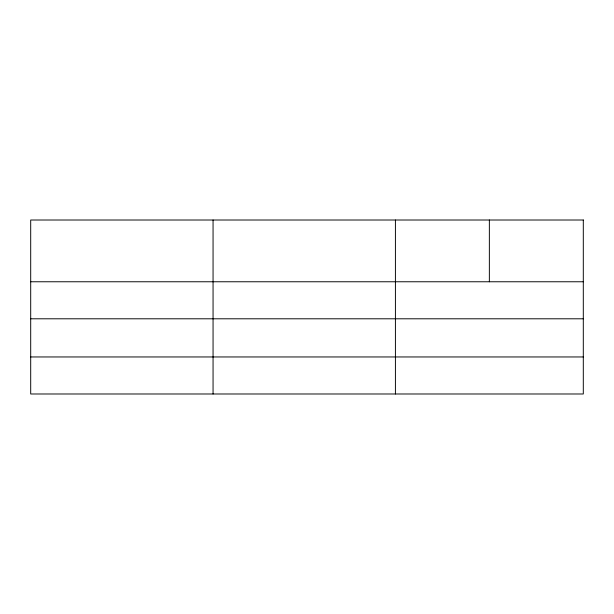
<?xml version="1.0" encoding="UTF-8"?>
<svg xmlns="http://www.w3.org/2000/svg" width="614" height="614" viewBox="0 0 614 614"><rect width="100%" height="100%" fill="white"/><g stroke="black" fill="none" stroke-linecap="round" stroke-linejoin="round"><path stroke-width="0.92" d="M30.7 281.765L583.3 281.765M30.7 318.796L583.3 318.796M30.7 356.957L583.3 356.957M489.358 220.012L489.358 281.765M395.416 220.012L395.416 393.988M213.058 220.012L213.058 393.988M583.3 220.012L30.7 220.012L30.7 393.988L583.3 393.988L583.3 220.012"/></g></svg>
